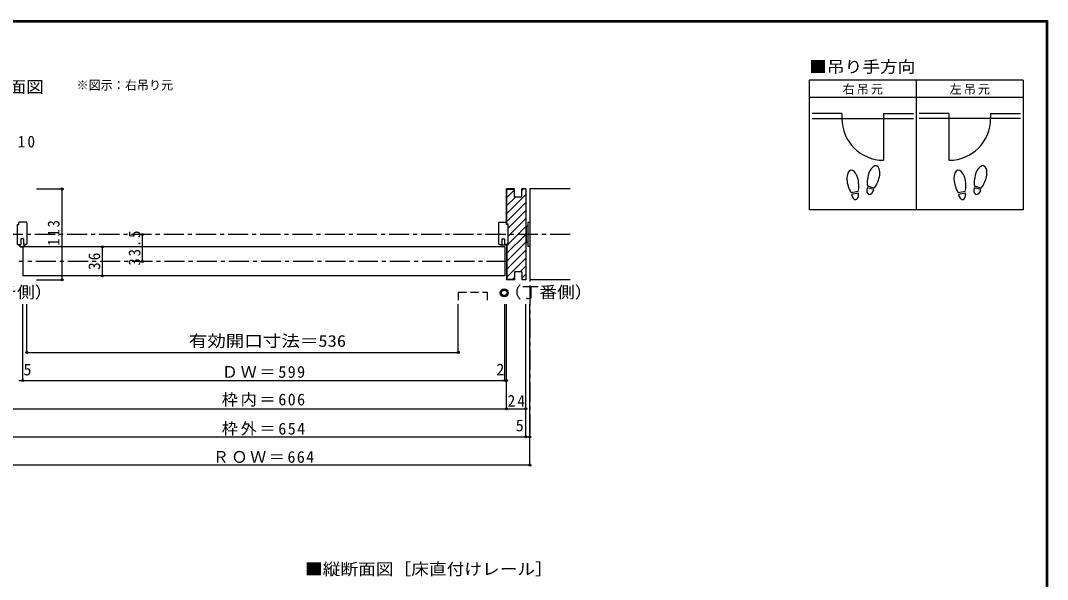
# Model space of a CAD drawing. Units: millimetres at full size, sheet at 1:5. Extents: x -973 to 977, y -718 to 696.
# Drawn here: x -299 to 977, y 1 to 696 of the extents above; entities that cross this region are included whole.
import ezdxf
from ezdxf.enums import TextEntityAlignment as Align

# ---------------------------------------------------------------- set-up
doc = ezdxf.new("R2010")
doc.units = ezdxf.units.MM
doc.header["$LTSCALE"] = 5
doc.header["$PDMODE"] = 32
doc.header["$PDSIZE"] = 2.5
doc.linetypes.add('CHAIN1', pattern=[8, 5, -1, 1, -1])
doc.linetypes.add('DASHED2', pattern=[3, 2, -1])
for name, color, linetype in [('0-0_補助線', 7, 'Continuous'), ('0-1_通り芯', 4, 'CHAIN1'), ('0-3_仕上げ', 7, 'Continuous'), ('0-6_扉', 6, 'Continuous'), ('0-7_金物', 7, 'Continuous'), ('0-8_戸当り', 3, 'Continuous'), ('0-A_文字', 7, 'Continuous'), ('0-B_寸法', 7, 'Continuous'), ('F-1_枠', 6, 'Continuous')]:
    doc.layers.add(name, color=color, linetype=linetype)
doc.styles.add('ＭＳ ゴシック', font='')
doc.styles.get('ＭＳ ゴシック').set_extended_font_data('MS Gothic')

# ---------------------------------------------------------------- blocks, each defined once
blk = doc.blocks.new('02')
at = {"layer": '0-0_補助線'}
for p, q in [((-4.998, -10.239), (-4.998, 14.761)), ((5.802, 17.761), (-3.198, 17.761)), ((6.802, 16.761), (6.802, -9.239)), ((-4.998, -10.239), (-0.698, -10.239)), ((2.702, -3.239), (2.702, -10.239)), ((5.802, -10.239), (2.702, -10.239)), ((5.002, -10.239), (4.402, -10.839))]:
    blk.add_line(p, q, dxfattribs=at)
for points in [[(-4.998, 14.761), (-3.198, 14.761), (-3.198, 17.761)], [(-3.469, -10.239), (-2.869, -10.839), (4.402, -10.839)], [(2.702, -3.239), (-0.698, -3.239), (-0.698, -10.239)]]:
    blk.add_lwpolyline(points, dxfattribs=at)
for centre, start, end in [((5.802, 16.761), 0, 90), ((5.802, -9.239), 270, 0)]:
    blk.add_arc(centre, 1, start, end, dxfattribs=at)
blk = doc.blocks.new('13')
at = {"layer": '0-0_補助線'}
for p, q in [((-4.984, 13.914), (-3.184, 13.914)), ((-4.984, -11.086), (-4.984, 13.914)), ((-3.184, 13.914), (-3.184, 16.914)), ((5.816, 16.914), (-3.184, 16.914)), ((6.816, 15.914), (6.816, -10.086)), ((-4.984, -11.086), (-0.684, -11.086)), ((2.716, -4.086), (2.716, -11.086)), ((5.816, -11.086), (2.716, -11.086))]:
    blk.add_line(p, q, dxfattribs=at)
blk.add_lwpolyline([(2.716, -4.086), (-0.684, -4.086), (-0.684, -11.086)], dxfattribs=at)
for centre, radius, start, end in [((5.816, 15.914), 1, 0, 90), ((0.78, -9.605), 4.487, 199.27144, 340.72855), ((0.78, -9.605), 3.887, 202.39487, 337.60513), ((5.816, -10.086), 1, 270, 0)]:
    blk.add_arc(centre, radius, start, end, dxfattribs=at)

msp = doc.modelspace()

# ---------------------------------------------------------------- linework, layer by layer
at = {"layer": '0-0_補助線', "color": 3}
for p, q in [((304.653, 442.991), (304.653, 486.5)), ((314.653, 486), (305.153, 486)), ((305.153, 442.991), (305.153, 486)), ((328.653, 486.5), (323.653, 486.5)), ((323.653, 476.5), (323.653, 486.5)), ((328.653, 486.5), (328.653, 373.5)), ((306.654, 442.991), (304.653, 442.991)), ((306.654, 416.991), (306.654, 442.991)), ((304.653, 416.991), (306.654, 416.991)), ((304.653, 416.991), (304.653, 373.5)), ((305.153, 416.991), (305.153, 374)), ((323.653, 383.5), (323.653, 373.5)), ((314.653, 373.5), (304.653, 373.5)), ((314.653, 374), (305.153, 374)), ((328.653, 373.5), (323.653, 373.5))]:
    msp.add_line(p, q, dxfattribs=at)
at = {"layer": '0-0_補助線', "color": 4}
for p, q in [((305.153, 485.833), (305.32, 486)), ((305.153, 475.934), (314.653, 485.434)), ((323.653, 484.534), (325.619, 486.5)), ((305.153, 456.135), (328.653, 479.635)), ((305.153, 466.034), (315.619, 476.5)), ((305.153, 446.235), (328.653, 469.735)), ((306.654, 437.837), (328.653, 459.836)), ((306.654, 427.937), (328.653, 449.936)), ((306.654, 418.038), (328.653, 440.037)), ((305.153, 406.637), (328.653, 430.137)), ((305.153, 396.738), (328.653, 420.238)), ((305.153, 386.838), (328.653, 410.338)), ((305.153, 376.939), (328.653, 400.439)), ((321.614, 383.5), (328.653, 390.539)), ((312.114, 374), (314.653, 376.539)), ((323.653, 375.64), (328.653, 380.64))]:
    msp.add_line(p, q, dxfattribs=at)
at = {"layer": '0-0_補助線'}
for p, q in [((333.653, 486.5), (333.653, 373.5)), ((329.153, 439), (328.653, 439)), ((329.153, 440), (329.153, 420)), ((331.153, 440), (329.153, 440)), ((333.653, 445), (331.153, 445)), ((331.153, 445), (331.153, 415)), ((333.653, 445), (333.653, 415)), ((329.153, 421), (328.653, 421)), ((331.153, 420), (329.153, 420)), ((333.653, 415), (331.153, 415))]:
    msp.add_line(p, q, dxfattribs=at)
at = {"layer": '0-0_補助線', "color": 6}
for p, q in [((-296.347, 414.5), (-296.347, 378.5)), ((302.653, 414.5), (302.653, 378.5))]:
    msp.add_line(p, q, dxfattribs=at)
at = {"layer": '0-0_補助線', "color": 3}
for points in [[(323.653, 476.5), (314.653, 476.5), (314.653, 486.5), (304.653, 486.5)], [(323.653, 383.5), (314.653, 383.5), (314.653, 373.5)]]:
    msp.add_lwpolyline(points, dxfattribs=at)
at = {"layer": '0-1_通り芯'}
for p, q in [((333.653, 486.5), (333.653, 178.5)), ((383.653, 430), (-380.347, 430)), ((304.653, 396.5), (-301.347, 396.5))]:
    msp.add_line(p, q, dxfattribs=at)
at = {"layer": '0-3_仕上げ'}
for p, q in [((383.653, 486.5), (333.653, 486.5)), ((383.653, 373.5), (333.653, 373.5))]:
    msp.add_line(p, q, dxfattribs=at)
at = {"layer": '0-6_扉'}
for p, q in [((302.653, 414.5), (-296.347, 414.5)), ((302.653, 378.5), (-296.347, 378.5))]:
    msp.add_line(p, q, dxfattribs=at)
at = {"layer": '0-6_扉', "linetype": 'DASHED2'}
for p, q in [((244.658, 358.408), (244.658, 343.5)), ((244.658, 358.408), (280.658, 358.408)), ((280.658, 358.408), (280.658, 343.5))]:
    msp.add_line(p, q, dxfattribs=at)
at = {"layer": '0-7_金物'}
for radius in [5, 3.5]:
    msp.add_circle((301.702, 357.457), radius, dxfattribs=at)
at = {"layer": '0-8_戸当り', "color": 2}
for p, q in [((721.239, 580.308), (684.139, 580.308)), ((721.239, 580.308), (721.239, 574.008)), ((773.039, 580.308), (773.039, 522.208)), ((773.039, 580.308), (810.139, 580.308)), ((854.239, 580.308), (817.139, 580.308)), ((854.239, 580.308), (854.239, 522.208)), ((906.039, 580.308), (906.039, 574.008)), ((906.039, 580.308), (943.139, 580.308)), ((684.139, 574.008), (810.139, 574.008)), ((943.139, 574.008), (817.139, 574.008))]:
    msp.add_line(p, q, dxfattribs=at)
at = {"layer": '0-8_戸当り'}
for p, q in [((760.924, 485.706), (752.444, 487.978)), ((761.468, 487.735), (752.987, 490.007)), ((893.924, 485.706), (885.444, 487.978)), ((894.468, 487.735), (885.987, 490.007)), ((741.457, 483.378), (732.811, 481.853)), ((741.822, 481.31), (733.175, 479.785)), ((874.457, 483.378), (865.811, 481.853)), ((874.822, 481.31), (866.175, 479.785))]:
    msp.add_line(p, q, dxfattribs=at)
at = {"layer": '0-8_戸当り', "color": 2}
for centre, start, end in [((773.039, 574.008), 180, 270), ((854.239, 574.008), 270, 0)]:
    msp.add_arc(centre, 51.8, start, end, dxfattribs=at)
at = {"layer": '0-8_戸当り'}
for centre, major_axis, ratio, start_param, end_param in [((734.795, 495.877), (-2.445, 13.867), 0.5, 4.34059143, 8.22577918), ((760.713, 501.878), (3.644, 13.601), 0.5, 4.34059143, 8.22577918), ((867.795, 495.877), (-2.445, 13.867), 0.5, 4.34059143, 8.22577918), ((893.713, 501.878), (3.644, 13.601), 0.5, 4.34059143, 8.22577918), ((760.609, 501.489), (4.416, 16.48), 0.4, 1.85063327, 2.44287679), ((893.609, 501.489), (4.416, 16.48), 0.4, 1.85063327, 2.44287679), ((734.865, 495.481), (-2.963, 16.802), 0.4, 1.85063327, 2.44287679), ((734.865, 495.481), (-2.963, 16.802), 0.4, 3.84030852, 4.43255203), ((756.684, 486.842), (1.894, 7.067), 0.6, 1.57079633, 4.71238898), ((760.609, 501.489), (4.416, 16.48), 0.4, 3.84030852, 4.43255203), ((867.865, 495.481), (-2.963, 16.802), 0.4, 1.85063327, 2.44287679), ((867.865, 495.481), (-2.963, 16.802), 0.4, 3.84030852, 4.43255203), ((889.684, 486.842), (1.894, 7.067), 0.6, 1.57079633, 4.71238898), ((893.609, 501.489), (4.416, 16.48), 0.4, 3.84030852, 4.43255203), ((737.498, 480.548), (-1.27, 7.205), 0.6, 1.57079633, 4.71238898), ((870.498, 480.548), (-1.27, 7.205), 0.6, 1.57079633, 4.71238898)]:
    msp.add_ellipse(centre, major_axis=major_axis, ratio=ratio, start_param=start_param, end_param=end_param, dxfattribs=at)
at = {"layer": '0-A_文字', "color": 3}
for p, q in [((946.639, 621.667), (680.639, 621.667)), ((680.639, 621.667), (680.639, 460.667)), ((813.639, 621.667), (813.639, 460.667)), ((946.639, 621.667), (946.639, 460.667)), ((680.639, 600.667), (946.639, 600.667)), ((946.639, 460.667), (680.639, 460.667))]:
    msp.add_line(p, q, dxfattribs=at)
at = {"layer": '0-B_寸法', "color": 4}
for p, q in [((-279.487, 486.5), (-247.577, 486.5)), ((-247.577, 373.5), (-247.577, 486.5)), ((-147.577, 396.5), (-147.577, 430)), ((-197.577, 378.5), (-197.577, 414.5)), ((-279.487, 373.5), (-247.577, 373.5)), ((-296.347, 248.5), (-296.347, 343.5)), ((-291.347, 283.5), (-291.347, 343.5)), ((244.658, 283.5), (244.658, 343.5)), ((302.653, 248.5), (302.653, 343.5)), ((304.653, 213.5), (304.653, 343.5)), ((328.653, 178.5), (328.653, 343.5)), ((333.653, 143.5), (333.653, 343.5)), ((-291.347, 283.5), (244.658, 283.5)), ((-301.347, 248.5), (304.653, 248.5)), ((-325.347, 213.5), (328.653, 213.5)), ((-330.347, 178.5), (333.653, 178.5)), ((333.653, 143.5), (-330.347, 143.5))]:
    msp.add_line(p, q, dxfattribs=at)
at = {"layer": '0-B_寸法'}
for p in [(-247.577, 486.5), (-147.577, 430), (-197.577, 414.5), (-147.577, 396.5), (-247.577, 373.5), (-197.577, 378.5), (-291.347, 283.5), (244.658, 283.5), (-296.347, 248.5), (302.653, 248.5), (304.653, 248.5), (304.653, 213.5), (328.653, 213.5), (328.653, 178.5), (333.653, 178.5), (333.653, 143.5)]:
    msp.add_point(p, dxfattribs=at)
at = {"layer": 'F-1_枠'}
for p, q in [((-973.347, 695.833), (976.653, 695.833)), ((-973.347, 695), (976.653, 695)), ((-973.347, 694.167), (976.653, 694.167)), ((974.986, 695.833), (974.986, -700.833)), ((975.82, 695.833), (975.82, -700.833)), ((976.653, 695.833), (976.653, -700.833))]:
    msp.add_line(p, q, dxfattribs=at)

# ---------------------------------------------------------------- block references
at = {"layer": '0-0_補助線'}
msp.add_blockref('13', (-298.163, 428.577), dxfattribs=at)
at = {"layer": '0-0_補助線', "xscale": -1}
msp.add_blockref('02', (301.455, 427.73), dxfattribs=at)

# ---------------------------------------------------------------- texts
at = {"layer": '0-A_文字', "style": 'ＭＳ ゴシック', "width": 1.1}
for s, p in [('■吊り手方向', (680.639, 626.667)), ('■横断面図', (-380.347, 601.667)), ('（ラッチ側）', (-391.597, 346.605)), ('（丁番側）', (301.335, 346.605)), ('■縦断面図［床直付けレール］', (54.153, 2.5))]:
    msp.add_text(s, height=14.66, dxfattribs=at).set_placement(p, align=Align.BOTTOM_LEFT)
at = {"layer": '0-A_文字', "style": 'ＭＳ ゴシック'}
msp.add_text('※図示：右吊り元', height=11, dxfattribs=at).set_placement((-229.685, 606.667), align=Align.BOTTOM_LEFT)
at = {"layer": '0-A_文字', "char_height": 11, "attachment_point": 7, "style": 'ＭＳ ゴシック'}
for s, insert in [('\\T1.17;右吊元', (722.139, 603.667)), ('\\T1.17;左吊元', (855.139, 603.667))]:
    msp.add_mtext(s, dxfattribs=dict(at, insert=insert))
at = {"layer": '0-B_寸法', "style": 'ＭＳ ゴシック', "width": 1.15}
msp.add_text('有効開口寸法＝536', height=14.66, dxfattribs=at).set_placement((-90.147, 286), align=Align.BOTTOM_LEFT)
at = {"layer": '0-B_寸法', "style": 'ＭＳ ゴシック'}
for s, p in [('5', (-295.597, 250.5)), ('2', (291.903, 250.5)), ('5', (315.959, 181))]:
    msp.add_text(s, height=14.66, dxfattribs=at).set_placement(p, align=Align.BOTTOM_LEFT)
at = {"layer": '0-B_寸法', "char_height": 14.66, "attachment_point": 7, "style": 'ＭＳ ゴシック'}
for s, insert in [('\\T1.27;\\W0.95;10', (-302.696, 537.851)), ('\\T1.17;ＤＷ＝599', (-49.147, 251.653)), ('\\T1.17;枠内＝606', (-49.147, 216)), ('\\T1.27;\\W0.95;24', (306.028, 216)), ('\\T1.17;枠外＝654', (-49.147, 179.806)), ('\\T1.16;ＲＯＷ＝664', (-60.397, 146))]:
    msp.add_mtext(s, dxfattribs=dict(at, insert=insert))
at = {"layer": '0-B_寸法', "char_height": 14.66, "attachment_point": 7, "rotation": 90, "style": 'ＭＳ ゴシック'}
for s, insert in [('\\T1.27;\\W0.9;113', (-250.655, 416.023)), ('\\T1.28;\\W0.9;33.5', (-150.077, 391.375)), ('\\T1.27;\\W0.95;36', (-200.077, 385.875))]:
    msp.add_mtext(s, dxfattribs=dict(at, insert=insert))

doc.saveas('drawing.dxf')
